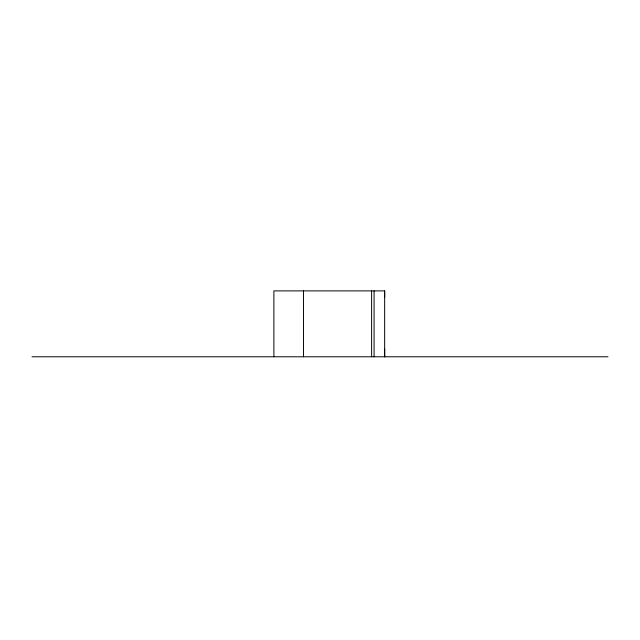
<?xml version="1.0" encoding="UTF-8"?>
<svg xmlns="http://www.w3.org/2000/svg" width="640" height="640" viewBox="0 0 640 640"><rect width="100%" height="100%" fill="white"/><g stroke="black" fill="none" stroke-linecap="round" stroke-linejoin="round"><path stroke-width="0.96" d="M384.656 349.096L384.656 356.784L384.656 290.896L273.88 290.896L273.88 356.784M384.656 297.48L384.656 290.896M32 356.784L608 356.784M374.088 290.896L374.088 356.784M371.616 290.896L371.616 356.784M303.464 290.896L303.528 356.784"/></g></svg>
